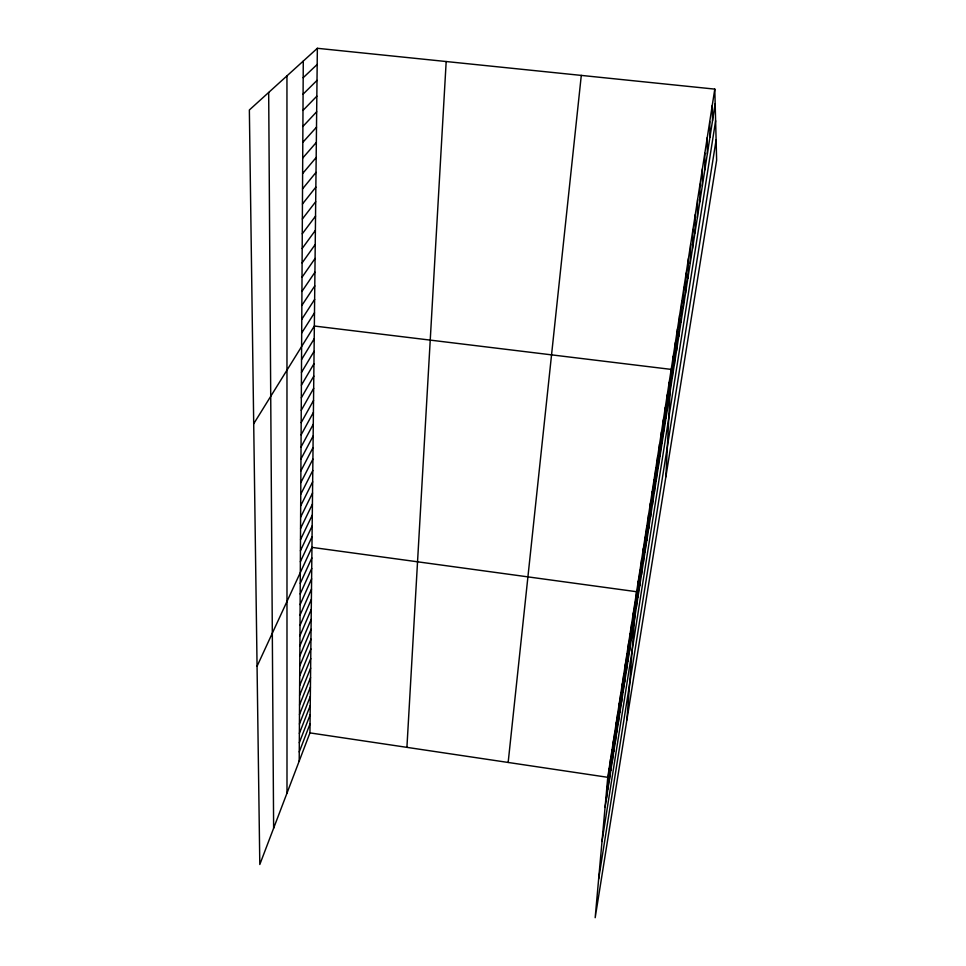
<?xml version="1.0" encoding="UTF-8"?>
<svg xmlns="http://www.w3.org/2000/svg" width="966" height="966" viewBox="0 0 966 966"><rect width="100%" height="100%" fill="white"/><g stroke="black" fill="none" stroke-linecap="round" stroke-linejoin="round"><path stroke-width="1.45" d="M702.306 185.979L702.391 168.869M299.206 761.075L303.276 61.075M699.831 201.834L700 184.264M317.355 48.3L249.361 109.979L259.806 864.498L309.941 732.892L317.355 48.3L714.792 89.114L716.639 160.163L595.177 917.7L607.759 777.316L714.792 89.114M697.38 217.495L697.633 199.491M694.952 232.975L695.291 214.537M692.562 248.262L692.972 229.413M690.195 263.38L690.69 244.12M687.864 278.329L688.42 258.671M685.546 293.096L686.186 273.052M683.264 307.695L683.976 287.276M681.006 322.125L681.791 301.332M678.772 336.397L679.629 315.254M676.562 350.513L677.48 329.008M674.377 364.46L675.367 342.616M672.215 378.249L673.278 356.08M665.864 476.83L671.201 369.398L314.348 326.025L253.696 423.784M668.037 404.995L669.209 382.198M666.009 417.952L667.24 394.853M664.004 430.776L665.296 407.386M406.915 747.346L446.183 61.534M662.012 443.454L663.364 419.787M660.056 456.012L661.456 432.068M658.112 468.425L659.561 444.215M656.18 480.718L657.689 456.242M652.388 504.928L654.006 479.945M654.284 492.889L655.842 468.16M650.529 516.846L652.195 491.622M648.681 528.644L650.396 503.189M645.047 551.888L646.846 525.963M646.858 540.32L648.609 514.636M643.259 563.323L645.107 537.193M639.721 585.879L641.665 559.314M641.484 574.661L643.38 548.302M637.983 596.988L639.963 570.218M626.886 719.96L636.618 591.723L311.958 547.372L257.053 666.262M636.268 607.976L638.285 581.025M631.196 640.337L633.346 612.818M632.875 629.663L634.976 602.313M627.912 661.396L630.122 633.515M629.542 650.915L631.728 623.215M624.676 682.056L626.958 653.837M626.282 671.768L628.54 643.73M621.5 702.318L623.855 673.785M623.082 692.236L625.4 663.859M616.851 732.011L619.315 703.043M618.385 722.206L620.812 693.383M619.943 712.304L622.333 683.626M613.821 751.355L616.344 722.109M615.33 741.731L617.817 712.618M609.389 779.719L611.997 750.075M610.85 770.349L613.434 740.837M612.335 760.894L614.883 731.516M606.491 798.194L609.16 768.308M607.94 789.005L610.572 759.228M508.164 762.452L581.29 75.408M605.066 807.31L715.178 103.773M602.011 841.471L715.625 120.798M598.654 878.927L716.12 139.901M299.255 751.934L310.038 723.872M299.315 742.721L310.146 714.792M299.363 733.423L310.243 705.615M299.424 724.041L310.34 696.365M299.472 714.586L310.436 687.043M299.532 705.035L310.545 677.637M299.593 695.399L310.641 668.146M299.641 685.679L310.75 658.571M299.702 675.874L310.859 648.91M299.762 665.972L310.955 639.166M299.822 655.974L311.064 629.325M299.883 645.892L311.173 619.411M299.931 635.713L311.281 609.389M299.991 625.449L311.39 599.294M300.052 615.076L311.499 589.103M300.112 604.607L311.62 578.815M300.172 594.042L311.728 568.431M300.245 583.379L311.837 557.95M300.366 561.741L312.066 536.71M300.426 550.765L312.187 525.927M300.498 539.68L312.308 515.059M300.559 528.499L312.429 504.083M300.619 517.196L312.549 492.998M300.692 505.786L312.67 481.817M300.752 494.266L312.791 470.514M300.824 482.626L312.912 459.116M300.897 470.877L313.032 447.596M300.957 459.007L313.165 435.98M301.03 447.017L313.286 424.231M301.102 434.905L313.419 412.385M301.175 422.661L313.552 400.407M301.247 410.309L313.672 388.32M301.32 397.823L313.805 376.112M301.392 385.205L313.938 363.784M301.464 372.453L314.083 351.322M301.537 359.569L314.216 338.74M301.694 333.004L314.493 312.791M301.778 319.299L314.638 299.424M301.851 305.449L314.783 285.912M301.935 291.442L314.94 272.255M302.02 277.278L315.085 258.441M302.104 262.957L315.23 244.495M302.189 248.479L315.387 230.379M302.273 233.832L315.544 216.118M302.358 219.016L315.701 201.701M302.443 204.031L315.858 187.126M302.527 188.889L316.015 172.383M302.624 173.554L316.184 157.482M302.708 158.05L316.341 142.413M302.805 142.364L316.51 127.174M302.889 126.486L316.679 111.754M302.986 110.426L316.848 96.165M303.082 94.173L317.017 80.395M303.179 77.727L317.186 64.444M309.941 732.892L607.759 777.316M712.256 105.451L712.546 120.629M709.744 121.583L709.938 137.257M707.269 137.534L707.366 153.703M268.681 92.458L273.632 828.212M704.818 153.292L704.818 169.931M286.95 75.879L286.999 793.11"/></g></svg>
